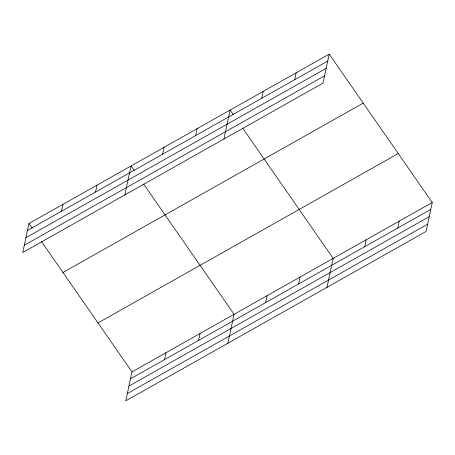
<?xml version="1.0" encoding="UTF-8"?>
<svg xmlns="http://www.w3.org/2000/svg" width="455" height="455" viewBox="0 0 455 455"><rect width="100%" height="100%" fill="white"/><g stroke="black" fill="none" stroke-linecap="round" stroke-linejoin="round"><path stroke-width="0.68" d="M28.961 223.53L22.75 252.497L323.01 83.111L329.221 54.151L28.961 223.53L32.197 228.194M61.505 211.245L62.989 204.335M95.539 192.05L97.017 185.139M124.841 194.905L131.046 165.944L134.288 170.602M162.594 154.222L164.079 147.312M41.507 241.599L131.99 371.889L125.779 400.849L426.039 231.47L432.25 202.503L329.221 54.151M195.622 135.59L197.106 128.68M164.534 359.604L166.018 352.693M223.928 139.008L230.133 110.047L233.375 114.706M198.568 340.408L200.046 333.492M261.682 98.325L263.166 91.415M227.87 343.263L234.075 314.297L143.598 184.008M294.709 79.693L296.194 72.783M265.623 302.581L267.108 295.665M298.651 283.948L300.135 277.032M326.952 287.367L333.162 258.4L242.68 128.111M364.711 246.684L366.19 239.768M397.738 228.052L399.223 221.136M27.476 230.446L327.736 61.061M25.918 237.72L326.178 68.335M24.308 245.217L324.574 75.837M62.961 272.488L363.221 103.109M97.99 322.931L398.25 153.545M131.99 371.889L432.25 202.503M130.505 378.799L430.766 209.419M128.947 386.079L429.207 216.694M127.337 393.575L427.603 224.19"/></g></svg>
